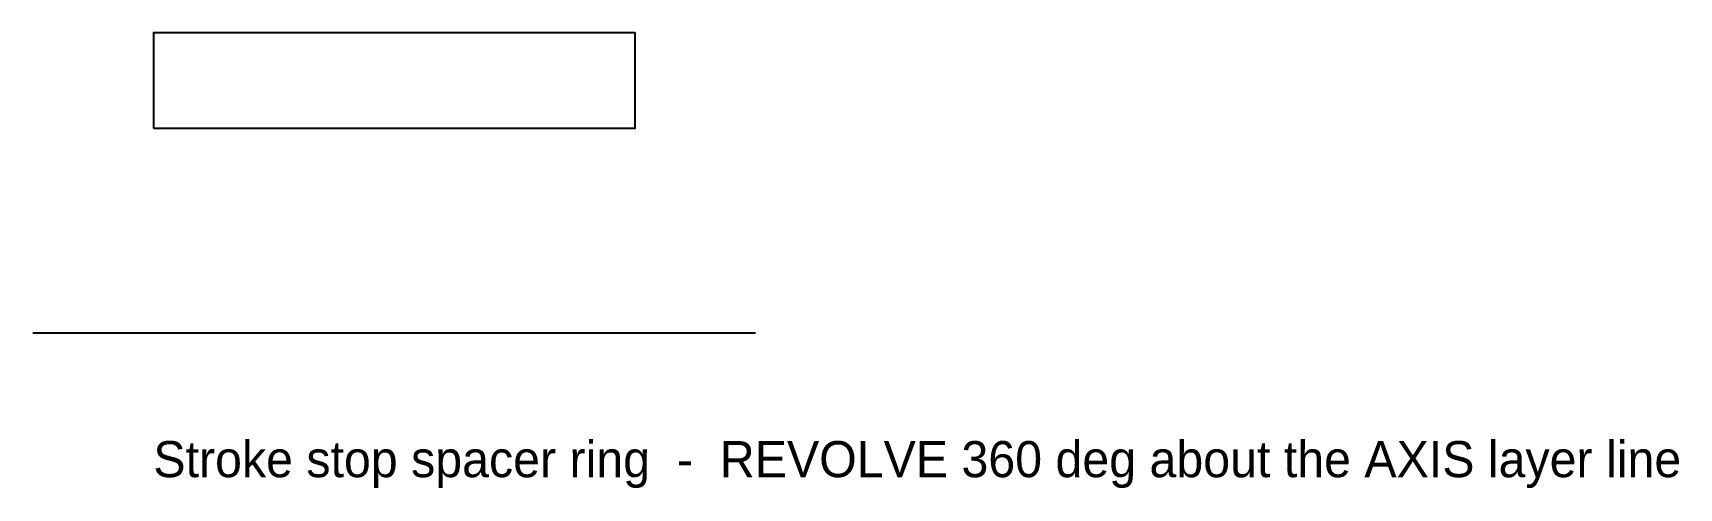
# Model space of a CAD drawing. Header units: metres. Extents: x -10 to 127, y -13 to 25.
import ezdxf

# ---------------------------------------------------------------- set-up
doc = ezdxf.new("R2010")
doc.units = ezdxf.units.M
for name, color, linetype in [('AXIS', 5, 'Continuous'), ('NOTE', 8, 'Continuous'), ('OUTLINE', 7, 'Continuous')]:
    doc.layers.add(name, color=color, linetype=linetype)

msp = doc.modelspace()

# ---------------------------------------------------------------- linework, layer by layer
at = {"layer": 'AXIS'}
msp.add_line((-10, 0), (50, 0), dxfattribs=at)
at = {"layer": 'OUTLINE'}
msp.add_lwpolyline([(0, 17), (40, 17), (40, 24.9), (0, 24.9)], close=True, dxfattribs=at)

# ---------------------------------------------------------------- texts
at = {"layer": 'NOTE'}
msp.add_text('Stroke stop spacer ring  -  REVOLVE 360 deg about the AXIS layer line', height=3, dxfattribs=at).set_placement((0, -12))

doc.saveas('drawing.dxf')
